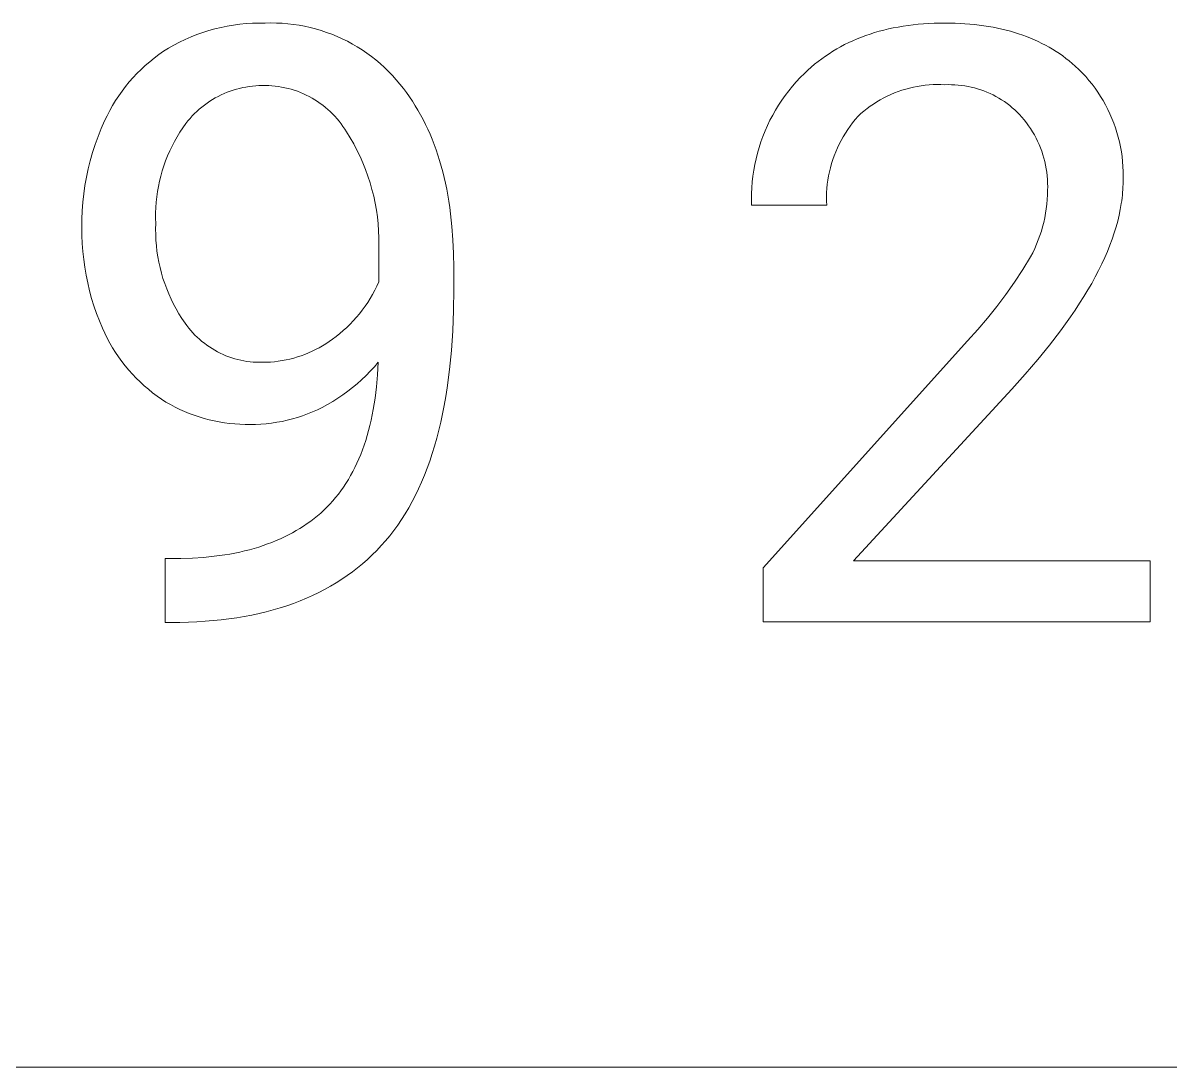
# Model space of a CAD drawing. Header units: millimetres. Extents: x -1421 to 3505, y -683 to 2759.
# Drawn here: x 2727.2 to 2817.8, y -407.4 to -325 of the extents above; entities that cross this region are included whole.
import ezdxf

# ---------------------------------------------------------------- set-up
doc = ezdxf.new("R2010")
doc.units = ezdxf.units.MM
doc.header["$MEASUREMENT"] = 0
doc.layers.add('Domyślny', color=7, linetype='Continuous', true_color=0x000000)

msp = doc.modelspace()

# ---------------------------------------------------------------- linework, layer by layer
at = {"layer": 'Domyślny', "color": 18, "lineweight": 15, "true_color": 0x000000}
for p, q in [((2744.364, -325.07), (2744.861, -325.021)), ((2744.861, -325.021), (2745.358, -324.99)), ((2745.358, -324.99), (2745.857, -324.975)), ((2745.857, -324.975), (2746.356, -324.978)), ((2746.356, -324.978), (2746.805, -324.968)), ((2746.805, -324.968), (2747.253, -324.974)), ((2747.253, -324.974), (2747.702, -324.995)), ((2747.702, -324.995), (2748.149, -325.031)), ((2748.149, -325.031), (2748.594, -325.083)), ((2798.322, -325.04), (2798.738, -325.013)), ((2798.738, -325.013), (2799.159, -324.994)), ((2799.159, -324.994), (2799.586, -324.982)), ((2799.586, -324.982), (2800.018, -324.978)), ((2800.018, -324.978), (2800.82, -324.991)), ((2800.82, -324.991), (2801.212, -325.008)), ((2801.212, -325.008), (2801.6, -325.031)), ((2801.6, -325.031), (2801.982, -325.061)), ((2740.513, -326.072), (2740.977, -325.889)), ((2740.977, -325.889), (2741.447, -325.722)), ((2741.447, -325.722), (2741.923, -325.571)), ((2741.923, -325.571), (2742.404, -325.437)), ((2742.404, -325.437), (2742.889, -325.32)), ((2742.889, -325.32), (2743.377, -325.22)), ((2743.377, -325.22), (2743.869, -325.136)), ((2743.869, -325.136), (2744.364, -325.07)), ((2748.594, -325.083), (2749.038, -325.15)), ((2749.038, -325.15), (2749.479, -325.232)), ((2749.479, -325.232), (2749.917, -325.33)), ((2749.917, -325.33), (2750.351, -325.442)), ((2750.351, -325.442), (2750.782, -325.569)), ((2750.782, -325.569), (2751.207, -325.711)), ((2751.207, -325.711), (2751.628, -325.867)), ((2751.628, -325.867), (2752.043, -326.038)), ((2793.767, -325.966), (2794.116, -325.846)), ((2794.116, -325.846), (2794.471, -325.734)), ((2794.471, -325.734), (2794.831, -325.63)), ((2794.831, -325.63), (2795.197, -325.533)), ((2795.197, -325.533), (2795.568, -325.445)), ((2795.568, -325.445), (2795.945, -325.364)), ((2795.945, -325.364), (2796.327, -325.29)), ((2796.327, -325.29), (2796.715, -325.225)), ((2796.715, -325.225), (2797.108, -325.167)), ((2797.108, -325.167), (2797.507, -325.117)), ((2797.507, -325.117), (2797.912, -325.074)), ((2797.912, -325.074), (2798.322, -325.04)), ((2801.982, -325.061), (2802.359, -325.097)), ((2802.359, -325.097), (2802.731, -325.141)), ((2802.731, -325.141), (2803.097, -325.19)), ((2803.097, -325.19), (2803.458, -325.247)), ((2803.458, -325.247), (2803.814, -325.31)), ((2803.814, -325.31), (2804.164, -325.379)), ((2804.164, -325.379), (2804.509, -325.456)), ((2804.509, -325.456), (2804.849, -325.538)), ((2804.849, -325.538), (2805.184, -325.628)), ((2805.184, -325.628), (2805.513, -325.724)), ((2805.513, -325.724), (2805.837, -325.827)), ((2805.837, -325.827), (2806.156, -325.936)), ((2806.156, -325.936), (2806.469, -326.052)), ((2738.729, -326.963), (2739.163, -326.717)), ((2739.163, -326.717), (2739.606, -326.487)), ((2739.606, -326.487), (2740.056, -326.272)), ((2740.056, -326.272), (2740.513, -326.072)), ((2752.043, -326.038), (2752.452, -326.223)), ((2752.452, -326.223), (2752.854, -326.421)), ((2752.854, -326.421), (2753.249, -326.634)), ((2753.249, -326.634), (2753.637, -326.86)), ((2791.788, -326.849), (2792.104, -326.683)), ((2792.104, -326.683), (2792.425, -326.524)), ((2792.425, -326.524), (2792.752, -326.373)), ((2792.752, -326.373), (2793.085, -326.23)), ((2793.085, -326.23), (2793.423, -326.094)), ((2793.423, -326.094), (2793.767, -325.966)), ((2806.469, -326.052), (2806.778, -326.175)), ((2806.778, -326.175), (2807.081, -326.304)), ((2807.081, -326.304), (2807.378, -326.44)), ((2807.378, -326.44), (2807.671, -326.583)), ((2807.671, -326.583), (2807.958, -326.732)), ((2807.958, -326.732), (2808.239, -326.888)), ((2737.25, -328.028), (2737.606, -327.742)), ((2737.606, -327.742), (2737.971, -327.47)), ((2737.971, -327.47), (2738.346, -327.21)), ((2738.346, -327.21), (2738.729, -326.963)), ((2753.637, -326.86), (2754.016, -327.099)), ((2754.016, -327.099), (2754.388, -327.351)), ((2754.388, -327.351), (2754.75, -327.615)), ((2754.75, -327.615), (2755.103, -327.892)), ((2790.29, -327.8), (2790.579, -327.595)), ((2790.579, -327.595), (2790.873, -327.397)), ((2790.873, -327.397), (2791.172, -327.206)), ((2791.172, -327.206), (2791.477, -327.024)), ((2791.477, -327.024), (2791.788, -326.849)), ((2808.239, -326.888), (2808.516, -327.051)), ((2808.516, -327.051), (2808.787, -327.22)), ((2808.787, -327.22), (2809.053, -327.395)), ((2809.053, -327.395), (2809.313, -327.578)), ((2809.313, -327.578), (2809.569, -327.767)), ((2736.247, -328.956), (2736.57, -328.635)), ((2736.57, -328.635), (2736.905, -328.325)), ((2736.905, -328.325), (2737.25, -328.028)), ((2755.103, -327.892), (2755.446, -328.181)), ((2755.446, -328.181), (2755.779, -328.481)), ((2755.779, -328.481), (2756.102, -328.793)), ((2789.191, -328.702), (2789.458, -328.465)), ((2789.458, -328.465), (2789.73, -328.236)), ((2789.73, -328.236), (2790.007, -328.014)), ((2790.007, -328.014), (2790.29, -327.8)), ((2809.569, -327.767), (2809.819, -327.962)), ((2809.819, -327.962), (2810.064, -328.165)), ((2810.064, -328.165), (2810.303, -328.374)), ((2810.303, -328.374), (2810.587, -328.643)), ((2810.587, -328.643), (2810.862, -328.921)), ((2735.634, -329.63), (2735.934, -329.288)), ((2735.934, -329.288), (2736.247, -328.956)), ((2756.102, -328.793), (2756.414, -329.116)), ((2756.414, -329.116), (2756.715, -329.449)), ((2756.715, -329.449), (2757.004, -329.792)), ((2788.289, -329.613), (2788.604, -329.275)), ((2788.604, -329.275), (2788.93, -328.948)), ((2788.93, -328.948), (2789.191, -328.702)), ((2810.862, -328.921), (2811.127, -329.209)), ((2811.127, -329.209), (2811.383, -329.505)), ((2811.383, -329.505), (2811.629, -329.81)), ((2734.806, -330.718), (2735.069, -330.346)), ((2735.069, -330.346), (2735.345, -329.983)), ((2735.345, -329.983), (2735.634, -329.63)), ((2743.362, -330.448), (2743.124, -330.546)), ((2743.603, -330.357), (2743.362, -330.448)), ((2743.848, -330.274), (2743.603, -330.357)), ((2744.095, -330.2), (2743.848, -330.274)), ((2744.344, -330.134), (2744.095, -330.2)), ((2744.595, -330.077), (2744.344, -330.134)), ((2744.848, -330.028), (2744.595, -330.077)), ((2745.103, -329.988), (2744.848, -330.028)), ((2745.359, -329.956), (2745.103, -329.988)), ((2745.616, -329.933), (2745.359, -329.956)), ((2745.873, -329.918), (2745.616, -329.933)), ((2746.131, -329.912), (2745.873, -329.918)), ((2746.389, -329.915), (2746.131, -329.912)), ((2746.646, -329.921), (2746.389, -329.915)), ((2746.902, -329.936), (2746.646, -329.921)), ((2747.158, -329.959), (2746.902, -329.936)), ((2747.413, -329.991), (2747.158, -329.959)), ((2747.666, -330.032), (2747.413, -329.991)), ((2747.918, -330.082), (2747.666, -330.032)), ((2748.168, -330.14), (2747.918, -330.082)), ((2748.416, -330.206), (2748.168, -330.14)), ((2748.662, -330.281), (2748.416, -330.206)), ((2748.905, -330.365), (2748.662, -330.281)), ((2749.144, -330.457), (2748.905, -330.365)), ((2749.381, -330.556), (2749.144, -330.457)), ((2757.004, -329.792), (2757.281, -330.145)), ((2757.281, -330.145), (2757.526, -330.473)), ((2787.414, -330.689), (2787.694, -330.32)), ((2787.694, -330.32), (2787.985, -329.962)), ((2787.985, -329.962), (2788.289, -329.613)), ((2796.331, -330.384), (2796.039, -330.496)), ((2796.627, -330.283), (2796.331, -330.384)), ((2796.926, -330.191), (2796.627, -330.283)), ((2797.228, -330.109), (2796.926, -330.191)), ((2797.532, -330.038), (2797.228, -330.109)), ((2797.839, -329.978), (2797.532, -330.038)), ((2798.147, -329.928), (2797.839, -329.978)), ((2798.457, -329.888), (2798.147, -329.928)), ((2798.769, -329.859), (2798.457, -329.888)), ((2799.081, -329.841), (2798.769, -329.859)), ((2799.393, -329.833), (2799.081, -329.841)), ((2799.706, -329.836), (2799.393, -329.833)), ((2800.018, -329.85), (2799.706, -329.836)), ((2800.28, -329.842), (2800.018, -329.85)), ((2800.541, -329.843), (2800.28, -329.842)), ((2800.802, -329.853), (2800.541, -329.843)), ((2801.063, -329.872), (2800.802, -329.853)), ((2801.323, -329.899), (2801.063, -329.872)), ((2801.582, -329.936), (2801.323, -329.899)), ((2801.839, -329.981), (2801.582, -329.936)), ((2802.095, -330.035), (2801.839, -329.981)), ((2802.348, -330.098), (2802.095, -330.035)), ((2802.6, -330.169), (2802.348, -330.098)), ((2802.849, -330.249), (2802.6, -330.169)), ((2803.095, -330.338), (2802.849, -330.249)), ((2803.338, -330.435), (2803.095, -330.338)), ((2803.577, -330.539), (2803.338, -330.435)), ((2811.629, -329.81), (2811.864, -330.122)), ((2811.864, -330.122), (2812.088, -330.443)), ((2812.088, -330.443), (2812.302, -330.771)), ((2734.32, -331.489), (2734.556, -331.099)), ((2734.556, -331.099), (2734.806, -330.718)), ((2741.776, -331.302), (2741.568, -331.453)), ((2741.99, -331.157), (2741.776, -331.302)), ((2742.208, -331.02), (2741.99, -331.157)), ((2742.431, -330.89), (2742.208, -331.02)), ((2742.658, -330.768), (2742.431, -330.89)), ((2742.889, -330.653), (2742.658, -330.768)), ((2743.124, -330.546), (2742.889, -330.653)), ((2749.614, -330.664), (2749.381, -330.556)), ((2749.843, -330.78), (2749.614, -330.664)), ((2750.068, -330.904), (2749.843, -330.78)), ((2750.289, -331.035), (2750.068, -330.904)), ((2750.505, -331.174), (2750.289, -331.035)), ((2750.716, -331.32), (2750.505, -331.174)), ((2750.922, -331.473), (2750.716, -331.32)), ((2757.526, -330.473), (2757.763, -330.809)), ((2757.763, -330.809), (2757.992, -331.151)), ((2757.992, -331.151), (2758.214, -331.501)), ((2786.893, -331.452), (2787.147, -331.066)), ((2787.147, -331.066), (2787.414, -330.689)), ((2794.383, -331.37), (2794.126, -331.547)), ((2794.646, -331.201), (2794.383, -331.37)), ((2794.915, -331.041), (2794.646, -331.201)), ((2795.189, -330.891), (2794.915, -331.041)), ((2795.468, -330.749), (2795.189, -330.891)), ((2795.751, -330.618), (2795.468, -330.749)), ((2796.039, -330.496), (2795.751, -330.618)), ((2803.813, -330.653), (2803.577, -330.539)), ((2804.044, -330.774), (2803.813, -330.653)), ((2804.272, -330.902), (2804.044, -330.774)), ((2804.495, -331.039), (2804.272, -330.902)), ((2804.713, -331.183), (2804.495, -331.039)), ((2804.926, -331.334), (2804.713, -331.183)), ((2805.134, -331.493), (2804.926, -331.334)), ((2812.302, -330.771), (2812.504, -331.105)), ((2812.504, -331.105), (2812.696, -331.447)), ((2733.888, -332.292), (2734.097, -331.887)), ((2734.097, -331.887), (2734.32, -331.489)), ((2740.788, -332.128), (2740.608, -332.312)), ((2740.975, -331.949), (2740.788, -332.128)), ((2741.167, -331.777), (2740.975, -331.949)), ((2741.365, -331.612), (2741.167, -331.777)), ((2741.568, -331.453), (2741.365, -331.612)), ((2751.123, -331.633), (2750.922, -331.473)), ((2751.318, -331.8), (2751.123, -331.633)), ((2751.507, -331.974), (2751.318, -331.8)), ((2751.69, -332.154), (2751.507, -331.974)), ((2751.867, -332.34), (2751.69, -332.154)), ((2758.214, -331.501), (2758.428, -331.859)), ((2758.428, -331.859), (2758.634, -332.223)), ((2758.634, -332.223), (2758.832, -332.595)), ((2786.211, -332.658), (2786.425, -332.249)), ((2786.425, -332.249), (2786.653, -331.846)), ((2786.653, -331.846), (2786.893, -331.452)), ((2793.393, -332.132), (2793.162, -332.343)), ((2793.63, -331.929), (2793.393, -332.132)), ((2793.875, -331.734), (2793.63, -331.929)), ((2794.126, -331.547), (2793.875, -331.734)), ((2805.336, -331.659), (2805.134, -331.493)), ((2805.532, -331.831), (2805.336, -331.659)), ((2805.723, -332.01), (2805.532, -331.831)), ((2805.907, -332.195), (2805.723, -332.01)), ((2806.097, -332.407), (2805.907, -332.195)), ((2812.696, -331.447), (2812.875, -331.795)), ((2812.875, -331.795), (2813.043, -332.148)), ((2813.043, -332.148), (2813.199, -332.507)), ((2733.423, -333.316), (2733.693, -332.704)), ((2733.693, -332.704), (2733.888, -332.292)), ((2740.107, -332.901), (2739.864, -333.245)), ((2740.267, -332.699), (2740.107, -332.901)), ((2740.435, -332.503), (2740.267, -332.699)), ((2740.608, -332.312), (2740.435, -332.503)), ((2752.038, -332.532), (2751.867, -332.34)), ((2752.202, -332.73), (2752.038, -332.532)), ((2752.358, -332.933), (2752.202, -332.73)), ((2752.508, -333.141), (2752.358, -332.933)), ((2752.651, -333.355), (2752.508, -333.141)), ((2758.832, -332.595), (2759.022, -332.975)), ((2759.022, -332.975), (2759.204, -333.361)), ((2785.825, -333.498), (2786.011, -333.075)), ((2786.011, -333.075), (2786.211, -332.658)), ((2792.533, -333.116), (2792.342, -333.388)), ((2792.734, -332.851), (2792.533, -333.116)), ((2792.944, -332.593), (2792.734, -332.851)), ((2793.162, -332.343), (2792.944, -332.593)), ((2806.28, -332.626), (2806.097, -332.407)), ((2806.455, -332.85), (2806.28, -332.626)), ((2806.623, -333.081), (2806.455, -332.85)), ((2806.782, -333.317), (2806.623, -333.081)), ((2813.199, -332.507), (2813.343, -332.871)), ((2813.343, -332.871), (2813.474, -333.239)), ((2732.948, -334.565), (2733.175, -333.936)), ((2733.175, -333.936), (2733.423, -333.316)), ((2739.415, -333.956), (2739.209, -334.323)), ((2739.634, -333.597), (2739.415, -333.956)), ((2739.864, -333.245), (2739.634, -333.597)), ((2752.786, -333.573), (2752.651, -333.355)), ((2753.078, -334.044), (2752.786, -333.573)), ((2753.353, -334.525), (2753.078, -334.044)), ((2759.204, -333.361), (2759.379, -333.755)), ((2759.379, -333.755), (2759.545, -334.156)), ((2785.496, -334.362), (2785.653, -333.927)), ((2785.653, -333.927), (2785.825, -333.498)), ((2791.988, -333.95), (2791.825, -334.239)), ((2792.16, -333.666), (2791.988, -333.95)), ((2792.342, -333.388), (2792.16, -333.666)), ((2806.934, -333.558), (2806.782, -333.317)), ((2807.077, -333.804), (2806.934, -333.558)), ((2807.211, -334.056), (2807.077, -333.804)), ((2807.337, -334.311), (2807.211, -334.056)), ((2813.474, -333.239), (2813.593, -333.612)), ((2813.593, -333.612), (2813.699, -333.989)), ((2813.699, -333.989), (2813.793, -334.369)), ((2732.743, -335.201), (2732.948, -334.565)), ((2739.015, -334.697), (2738.835, -335.077)), ((2739.209, -334.323), (2739.015, -334.697)), ((2753.612, -335.015), (2753.353, -334.525)), ((2759.545, -334.156), (2759.704, -334.565)), ((2759.704, -334.565), (2759.855, -334.98)), ((2759.855, -334.98), (2759.999, -335.403)), ((2785.226, -335.246), (2785.354, -334.801)), ((2785.354, -334.801), (2785.496, -334.362)), ((2791.531, -334.835), (2791.399, -335.14)), ((2791.673, -334.535), (2791.531, -334.835)), ((2791.825, -334.239), (2791.673, -334.535)), ((2807.454, -334.571), (2807.337, -334.311)), ((2807.562, -334.835), (2807.454, -334.571)), ((2807.66, -335.102), (2807.562, -334.835)), ((2813.793, -334.369), (2813.874, -334.752)), ((2813.874, -334.752), (2813.942, -335.137)), ((2732.398, -336.493), (2732.559, -335.844)), ((2732.559, -335.844), (2732.743, -335.201)), ((2738.512, -335.854), (2738.37, -336.25)), ((2738.667, -335.462), (2738.512, -335.854)), ((2738.835, -335.077), (2738.667, -335.462)), ((2753.853, -335.514), (2753.612, -335.015)), ((2754.077, -336.021), (2753.853, -335.514)), ((2759.999, -335.403), (2760.134, -335.834)), ((2760.134, -335.834), (2760.262, -336.272)), ((2785.016, -336.146), (2785.114, -335.694)), ((2785.114, -335.694), (2785.226, -335.246)), ((2791.167, -335.763), (2791.067, -336.079)), ((2791.277, -335.449), (2791.167, -335.763)), ((2791.399, -335.14), (2791.277, -335.449)), ((2807.75, -335.372), (2807.66, -335.102)), ((2807.83, -335.645), (2807.75, -335.372)), ((2807.901, -335.921), (2807.83, -335.645)), ((2813.942, -335.137), (2813.997, -335.524)), ((2813.997, -335.524), (2814.039, -335.913)), ((2732.26, -337.147), (2732.398, -336.493)), ((2738.242, -336.651), (2738.128, -337.056)), ((2738.37, -336.25), (2738.242, -336.651)), ((2754.284, -336.535), (2754.077, -336.021)), ((2754.473, -337.056), (2754.284, -336.535)), ((2760.262, -336.272), (2760.382, -336.717)), ((2760.382, -336.717), (2760.494, -337.169)), ((2784.867, -337.058), (2784.934, -336.6)), ((2784.934, -336.6), (2785.016, -336.146)), ((2790.901, -336.723), (2790.834, -337.048)), ((2790.978, -336.4), (2790.901, -336.723)), ((2791.067, -336.079), (2790.978, -336.4)), ((2807.962, -336.2), (2807.901, -335.921)), ((2808.014, -336.48), (2807.962, -336.2)), ((2808.056, -336.761), (2808.014, -336.48)), ((2808.089, -337.044), (2808.056, -336.761)), ((2814.039, -335.913), (2814.068, -336.304)), ((2814.068, -336.304), (2814.084, -336.695)), ((2814.084, -336.695), (2814.086, -337.086)), ((2732.143, -337.805), (2732.26, -337.147)), ((2738.027, -337.464), (2737.94, -337.876)), ((2738.128, -337.056), (2738.027, -337.464)), ((2754.644, -337.583), (2754.473, -337.056)), ((2754.797, -338.115), (2754.644, -337.583)), ((2760.494, -337.169), (2760.598, -337.628)), ((2760.598, -337.628), (2760.695, -338.095)), ((2784.779, -337.978), (2784.815, -337.517)), ((2784.815, -337.517), (2784.867, -337.058)), ((2790.735, -337.705), (2790.702, -338.036)), ((2790.779, -337.376), (2790.735, -337.705)), ((2790.834, -337.048), (2790.779, -337.376)), ((2808.112, -337.328), (2808.089, -337.044)), ((2808.125, -337.613), (2808.112, -337.328)), ((2808.128, -337.898), (2808.125, -337.613)), ((2814.074, -337.692), (2814.067, -337.909)), ((2814.076, -337.477), (2814.074, -337.692)), ((2814.086, -337.086), (2814.076, -337.477)), ((2731.979, -339.132), (2732.05, -338.467)), ((2732.05, -338.467), (2732.143, -337.805)), ((2737.868, -338.29), (2737.809, -338.707)), ((2737.94, -337.876), (2737.868, -338.29)), ((2754.931, -338.653), (2754.797, -338.115)), ((2760.695, -338.095), (2760.784, -338.57)), ((2760.784, -338.57), (2760.865, -339.051)), ((2784.753, -338.901), (2784.758, -338.439)), ((2784.758, -338.439), (2784.779, -337.978)), ((2790.681, -338.367), (2790.671, -338.699)), ((2790.702, -338.036), (2790.681, -338.367)), ((2808.096, -338.912), (2808.115, -338.547)), ((2808.115, -338.547), (2808.121, -338.182)), ((2808.121, -338.182), (2808.128, -337.898)), ((2814.022, -338.566), (2813.999, -338.788)), ((2814.041, -338.346), (2814.022, -338.566)), ((2814.056, -338.127), (2814.041, -338.346)), ((2814.067, -337.909), (2814.056, -338.127)), ((2731.932, -339.798), (2731.979, -339.132)), ((2737.764, -339.125), (2737.734, -339.545)), ((2737.809, -338.707), (2737.764, -339.125)), ((2755.047, -339.195), (2754.931, -338.653)), ((2755.144, -339.74), (2755.047, -339.195)), ((2760.865, -339.051), (2760.938, -339.54)), ((2784.764, -339.363), (2784.753, -338.901)), ((2790.685, -339.363), (2784.764, -339.363)), ((2790.671, -338.699), (2790.672, -339.031)), ((2790.672, -339.031), (2790.685, -339.363)), ((2808.021, -339.638), (2808.065, -339.275)), ((2808.065, -339.275), (2808.096, -338.912)), ((2813.939, -339.236), (2813.862, -339.688)), ((2813.971, -339.011), (2813.939, -339.236)), ((2813.999, -338.788), (2813.971, -339.011)), ((2731.907, -340.467), (2731.932, -339.798)), ((2737.718, -339.966), (2737.716, -340.386)), ((2737.716, -340.386), (2737.728, -340.807)), ((2737.734, -339.545), (2737.718, -339.966)), ((2755.222, -340.289), (2755.144, -339.74)), ((2755.281, -340.84), (2755.222, -340.289)), ((2760.938, -339.54), (2761.003, -340.036)), ((2761.003, -340.036), (2761.111, -341.05)), ((2807.821, -340.714), (2807.899, -340.357)), ((2807.899, -340.357), (2807.966, -339.999)), ((2807.966, -339.999), (2808.021, -339.638)), ((2813.768, -340.146), (2813.656, -340.61)), ((2813.862, -339.688), (2813.768, -340.146)), ((2731.905, -341.135), (2731.907, -340.467)), ((2731.908, -341.763), (2731.905, -341.135)), ((2737.728, -340.807), (2737.718, -341.246)), ((2737.718, -341.246), (2737.723, -341.684)), ((2755.322, -341.393), (2755.281, -340.84)), ((2761.111, -341.05), (2761.188, -342.094)), ((2807.628, -341.418), (2807.73, -341.067)), ((2807.73, -341.067), (2807.821, -340.714)), ((2813.528, -341.078), (2813.382, -341.552)), ((2813.656, -340.61), (2813.528, -341.078)), ((2731.932, -342.391), (2731.908, -341.763)), ((2737.723, -341.684), (2737.743, -342.123)), ((2737.743, -342.123), (2737.778, -342.56)), ((2755.343, -341.946), (2755.322, -341.393)), ((2755.345, -342.5), (2755.343, -341.946)), ((2761.188, -342.094), (2761.235, -343.166)), ((2807.252, -342.446), (2807.389, -342.107)), ((2807.389, -342.107), (2807.514, -341.764)), ((2807.514, -341.764), (2807.628, -341.418)), ((2813.22, -342.031), (2813.04, -342.515)), ((2813.382, -341.552), (2813.22, -342.031)), ((2731.976, -343.017), (2731.932, -342.391)), ((2732.041, -343.642), (2731.976, -343.017)), ((2737.778, -342.56), (2737.828, -342.996)), ((2737.828, -342.996), (2737.893, -343.43)), ((2755.329, -343.054), (2755.345, -342.5)), ((2755.329, -345.416), (2755.329, -343.054)), ((2806.776, -343.431), (2806.946, -343.108)), ((2806.946, -343.108), (2807.104, -342.779)), ((2807.104, -342.779), (2807.252, -342.446)), ((2812.843, -343.004), (2812.629, -343.499)), ((2813.04, -342.515), (2812.843, -343.004)), ((2732.126, -344.264), (2732.041, -343.642)), ((2737.893, -343.43), (2737.973, -343.862)), ((2737.973, -343.862), (2738.068, -344.29)), ((2761.235, -343.166), (2761.25, -344.268)), ((2806.156, -344.442), (2806.776, -343.431)), ((2812.398, -343.999), (2812.149, -344.504)), ((2812.629, -343.499), (2812.398, -343.999)), ((2732.232, -344.883), (2732.126, -344.264)), ((2732.358, -345.499), (2732.232, -344.883)), ((2738.068, -344.29), (2738.177, -344.715)), ((2738.177, -344.715), (2738.301, -345.136)), ((2761.25, -344.268), (2761.25, -345.99)), ((2805.505, -345.432), (2806.156, -344.442)), ((2812.149, -344.504), (2811.884, -345.014)), ((2732.504, -346.109), (2732.358, -345.499)), ((2738.301, -345.136), (2738.439, -345.552)), ((2738.439, -345.552), (2738.592, -345.964)), ((2755.012, -346.081), (2755.176, -345.751)), ((2755.176, -345.751), (2755.329, -345.416)), ((2804.823, -346.402), (2805.505, -345.432)), ((2811.601, -345.53), (2811.301, -346.05)), ((2811.884, -345.014), (2811.601, -345.53)), ((2732.67, -346.715), (2732.504, -346.109)), ((2732.855, -347.315), (2732.67, -346.715)), ((2738.592, -345.964), (2738.758, -346.37)), ((2738.758, -346.37), (2738.939, -346.77)), ((2754.456, -347.035), (2754.652, -346.723)), ((2754.652, -346.723), (2754.837, -346.405)), ((2754.837, -346.405), (2755.012, -346.081)), ((2761.25, -345.99), (2761.229, -347.662)), ((2804.111, -347.351), (2804.823, -346.402)), ((2810.984, -346.576), (2810.65, -347.107)), ((2811.301, -346.05), (2810.984, -346.576)), ((2733.061, -347.909), (2732.855, -347.315)), ((2738.939, -346.77), (2739.133, -347.163)), ((2739.133, -347.163), (2739.34, -347.55)), ((2739.34, -347.55), (2739.561, -347.929)), ((2753.806, -347.927), (2754.032, -347.637)), ((2754.032, -347.637), (2754.249, -347.339)), ((2754.249, -347.339), (2754.456, -347.035)), ((2761.229, -347.662), (2761.166, -349.277)), ((2803.371, -348.277), (2804.111, -347.351)), ((2810.299, -347.643), (2809.93, -348.185)), ((2810.65, -347.107), (2810.299, -347.643)), ((2733.285, -348.495), (2733.061, -347.909)), ((2733.529, -349.074), (2733.285, -348.495)), ((2739.561, -347.929), (2739.795, -348.301)), ((2739.795, -348.301), (2740.041, -348.664)), ((2753.07, -348.75), (2753.324, -348.484)), ((2753.324, -348.484), (2753.57, -348.21)), ((2753.57, -348.21), (2753.806, -347.927)), ((2802.602, -349.18), (2803.371, -348.277)), ((2809.93, -348.185), (2809.142, -349.283)), ((2733.71, -349.469), (2733.529, -349.074)), ((2733.903, -349.859), (2733.71, -349.469)), ((2740.041, -348.664), (2740.185, -348.864)), ((2740.185, -348.864), (2740.336, -349.059)), ((2740.336, -349.059), (2740.493, -349.249)), ((2740.493, -349.249), (2740.657, -349.433)), ((2740.657, -349.433), (2740.827, -349.611)), ((2752.254, -349.494), (2752.534, -349.255)), ((2752.534, -349.255), (2752.806, -349.007)), ((2752.806, -349.007), (2753.07, -348.75)), ((2761.166, -349.277), (2761.061, -350.835)), ((2801.806, -350.058), (2802.602, -349.18)), ((2809.142, -349.283), (2808.284, -350.401)), ((2734.109, -350.241), (2733.903, -349.859)), ((2734.328, -350.617), (2734.109, -350.241)), ((2740.827, -349.611), (2741.002, -349.784)), ((2741.002, -349.784), (2741.184, -349.951)), ((2741.184, -349.951), (2741.371, -350.111)), ((2741.371, -350.111), (2741.564, -350.265)), ((2741.564, -350.265), (2741.762, -350.412)), ((2750.895, -350.46), (2751.16, -350.297)), ((2751.16, -350.297), (2751.418, -350.124)), ((2751.418, -350.124), (2751.671, -349.943)), ((2751.671, -349.943), (2751.966, -349.724)), ((2751.966, -349.724), (2752.254, -349.494)), ((2785.666, -368.003), (2801.806, -350.058)), ((2734.559, -350.985), (2734.328, -350.617)), ((2734.802, -351.345), (2734.559, -350.985)), ((2741.762, -350.412), (2741.964, -350.552)), ((2741.964, -350.552), (2742.171, -350.685)), ((2742.171, -350.685), (2742.383, -350.812)), ((2742.383, -350.812), (2742.599, -350.93)), ((2742.599, -350.93), (2742.819, -351.042)), ((2742.819, -351.042), (2743.042, -351.146)), ((2743.042, -351.146), (2743.269, -351.242)), ((2743.269, -351.242), (2743.499, -351.33)), ((2748.914, -351.345), (2749.209, -351.247)), ((2749.209, -351.247), (2749.5, -351.14)), ((2749.5, -351.14), (2749.788, -351.023)), ((2749.788, -351.023), (2750.072, -350.896)), ((2750.072, -350.896), (2750.351, -350.76)), ((2750.351, -350.76), (2750.626, -350.615)), ((2750.626, -350.615), (2750.895, -350.46)), ((2761.061, -350.835), (2760.915, -352.335)), ((2808.284, -350.401), (2807.358, -351.54)), ((2735.057, -351.697), (2734.802, -351.345)), ((2735.324, -352.04), (2735.057, -351.697)), ((2735.602, -352.375), (2735.324, -352.04)), ((2743.499, -351.33), (2743.732, -351.41)), ((2743.732, -351.41), (2743.968, -351.483)), ((2743.968, -351.483), (2744.206, -351.547)), ((2744.206, -351.547), (2744.446, -351.603)), ((2744.446, -351.603), (2744.688, -351.651)), ((2744.688, -351.651), (2744.931, -351.691)), ((2744.931, -351.691), (2745.175, -351.722)), ((2745.175, -351.722), (2745.421, -351.745)), ((2745.421, -351.745), (2745.667, -351.76)), ((2745.667, -351.76), (2745.913, -351.766)), ((2745.913, -351.766), (2746.159, -351.764)), ((2746.159, -351.764), (2746.47, -351.759)), ((2746.47, -351.759), (2746.78, -351.743)), ((2746.78, -351.743), (2747.09, -351.717)), ((2747.09, -351.717), (2747.399, -351.681)), ((2747.399, -351.681), (2747.706, -351.634)), ((2747.706, -351.634), (2748.011, -351.577)), ((2748.011, -351.577), (2748.315, -351.51)), ((2748.315, -351.51), (2748.615, -351.432)), ((2748.615, -351.432), (2748.914, -351.345)), ((2754.984, -352.124), (2754.66, -352.474)), ((2755.296, -351.764), (2754.984, -352.124)), ((2755.238, -352.744), (2755.296, -351.764)), ((2807.358, -351.54), (2806.364, -352.7)), ((2735.89, -352.7), (2735.602, -352.375)), ((2736.189, -353.015), (2735.89, -352.7)), ((2736.499, -353.32), (2736.189, -353.015)), ((2754.325, -352.813), (2753.979, -353.141)), ((2754.66, -352.474), (2754.325, -352.813)), ((2755.153, -353.691), (2755.238, -352.744)), ((2760.915, -352.335), (2760.726, -353.778)), ((2806.364, -352.7), (2805.3, -353.88)), ((2736.818, -353.615), (2736.499, -353.32)), ((2737.147, -353.899), (2736.818, -353.615)), ((2737.485, -354.172), (2737.147, -353.899)), ((2753.257, -353.762), (2752.88, -354.054)), ((2753.623, -353.457), (2753.257, -353.762)), ((2753.979, -353.141), (2753.623, -353.457)), ((2755.099, -354.152), (2755.153, -353.691)), ((2760.726, -353.778), (2760.616, -354.477)), ((2805.3, -353.88), (2792.801, -367.429)), ((2737.832, -354.434), (2737.485, -354.172)), ((2738.188, -354.684), (2737.832, -354.434)), ((2738.536, -354.901), (2738.188, -354.684)), ((2738.891, -355.106), (2738.536, -354.901)), ((2751.697, -354.855), (2751.286, -355.096)), ((2752.1, -354.601), (2751.697, -354.855)), ((2752.495, -354.334), (2752.1, -354.601)), ((2752.88, -354.054), (2752.495, -354.334)), ((2754.971, -355.049), (2755.039, -354.605)), ((2755.039, -354.605), (2755.099, -354.152)), ((2760.616, -354.477), (2760.495, -355.163)), ((2739.253, -355.3), (2738.891, -355.106)), ((2739.621, -355.482), (2739.253, -355.3)), ((2739.995, -355.651), (2739.621, -355.482)), ((2740.374, -355.808), (2739.995, -355.651)), ((2740.759, -355.952), (2740.374, -355.808)), ((2750.105, -355.681), (2749.716, -355.839)), ((2750.489, -355.509), (2750.105, -355.681)), ((2750.867, -355.324), (2750.489, -355.509)), ((2751.286, -355.096), (2750.867, -355.324)), ((2754.815, -355.913), (2754.896, -355.485)), ((2754.896, -355.485), (2754.971, -355.049)), ((2760.495, -355.163), (2760.364, -355.834)), ((2741.148, -356.083), (2740.759, -355.952)), ((2741.541, -356.202), (2741.148, -356.083)), ((2741.937, -356.307), (2741.541, -356.202)), ((2742.337, -356.399), (2741.937, -356.307)), ((2742.74, -356.478), (2742.337, -356.399)), ((2743.145, -356.544), (2742.74, -356.478)), ((2743.552, -356.596), (2743.145, -356.544)), ((2743.961, -356.634), (2743.552, -356.596)), ((2744.371, -356.659), (2743.961, -356.634)), ((2744.781, -356.671), (2744.371, -356.659)), ((2745.192, -356.669), (2744.781, -356.671)), ((2745.612, -356.664), (2745.192, -356.669)), ((2746.032, -356.646), (2745.612, -356.664)), ((2746.452, -356.613), (2746.032, -356.646)), ((2746.87, -356.566), (2746.452, -356.613)), ((2747.286, -356.504), (2746.87, -356.566)), ((2747.699, -356.428), (2747.286, -356.504)), ((2748.11, -356.338), (2747.699, -356.428)), ((2748.518, -356.234), (2748.11, -356.338)), ((2748.922, -356.116), (2748.518, -356.234)), ((2749.321, -355.985), (2748.922, -356.116)), ((2749.716, -355.839), (2749.321, -355.985)), ((2754.63, -356.743), (2754.726, -356.332)), ((2754.726, -356.332), (2754.815, -355.913)), ((2760.222, -356.491), (2760.07, -357.133)), ((2760.364, -355.834), (2760.222, -356.491)), ((2754.3, -357.927), (2754.417, -357.541)), ((2754.417, -357.541), (2754.527, -357.146)), ((2754.527, -357.146), (2754.63, -356.743)), ((2760.07, -357.133), (2759.907, -357.761)), ((2754.045, -358.674), (2754.176, -358.304)), ((2754.176, -358.304), (2754.3, -357.927)), ((2759.734, -358.375), (2759.55, -358.974)), ((2759.907, -357.761), (2759.734, -358.375)), ((2753.61, -359.732), (2753.762, -359.388)), ((2753.762, -359.388), (2753.907, -359.035)), ((2753.907, -359.035), (2754.045, -358.674)), ((2759.55, -358.974), (2759.356, -359.559)), ((2753.285, -360.395), (2753.451, -360.068)), ((2753.451, -360.068), (2753.61, -359.732)), ((2759.151, -360.13), (2758.935, -360.686)), ((2759.356, -359.559), (2759.151, -360.13)), ((2752.745, -361.328), (2752.932, -361.025)), ((2752.932, -361.025), (2753.112, -360.714)), ((2753.112, -360.714), (2753.285, -360.395)), ((2758.709, -361.228), (2758.473, -361.755)), ((2758.935, -360.686), (2758.709, -361.228)), ((2752.142, -362.184), (2752.35, -361.907)), ((2752.35, -361.907), (2752.551, -361.621)), ((2752.551, -361.621), (2752.745, -361.328)), ((2758.473, -361.755), (2758.226, -362.268)), ((2751.241, -363.208), (2751.476, -362.965)), ((2751.476, -362.965), (2751.705, -362.713)), ((2751.705, -362.713), (2751.927, -362.453)), ((2751.927, -362.453), (2752.142, -362.184)), ((2757.968, -362.767), (2757.7, -363.251)), ((2758.226, -362.268), (2757.968, -362.767)), ((2750.23, -364.1), (2750.493, -363.888)), ((2750.493, -363.888), (2750.749, -363.669)), ((2750.749, -363.669), (2750.998, -363.443)), ((2750.998, -363.443), (2751.241, -363.208)), ((2757.422, -363.721), (2757.132, -364.177)), ((2757.7, -363.251), (2757.422, -363.721)), ((2749.113, -364.88), (2749.402, -364.695)), ((2749.402, -364.695), (2749.685, -364.503)), ((2749.685, -364.503), (2749.961, -364.305)), ((2749.961, -364.305), (2750.23, -364.1)), ((2756.833, -364.618), (2756.522, -365.044)), ((2757.132, -364.177), (2756.833, -364.618)), ((2747.238, -365.844), (2747.567, -365.7)), ((2747.567, -365.7), (2747.89, -365.55)), ((2747.89, -365.55), (2748.206, -365.393)), ((2748.206, -365.393), (2748.515, -365.228)), ((2748.515, -365.228), (2748.817, -365.057)), ((2748.817, -365.057), (2749.113, -364.88)), ((2756.201, -365.456), (2755.87, -365.854)), ((2756.522, -365.044), (2756.201, -365.456)), ((2744.364, -366.745), (2744.747, -366.657)), ((2744.747, -366.657), (2745.123, -366.561)), ((2745.123, -366.561), (2745.492, -366.459)), ((2745.492, -366.459), (2745.855, -366.35)), ((2745.855, -366.35), (2746.211, -366.234)), ((2746.211, -366.234), (2746.56, -366.111)), ((2746.56, -366.111), (2746.902, -365.981)), ((2746.902, -365.981), (2747.238, -365.844)), ((2755.175, -366.615), (2754.812, -366.977)), ((2755.528, -366.24), (2755.175, -366.615)), ((2755.87, -365.854), (2755.528, -366.24)), ((2738.466, -372.301), (2738.466, -367.265)), ((2738.466, -367.265), (2739.713, -367.265)), ((2739.713, -367.265), (2740.619, -367.233)), ((2740.619, -367.233), (2741.498, -367.173)), ((2741.498, -367.173), (2741.928, -367.132)), ((2741.928, -367.132), (2742.351, -367.085)), ((2742.351, -367.085), (2742.767, -367.031)), ((2742.767, -367.031), (2743.176, -366.97)), ((2743.176, -366.97), (2743.579, -366.902)), ((2743.579, -366.902), (2743.975, -366.827)), ((2743.975, -366.827), (2744.364, -366.745)), ((2754.437, -367.327), (2754.053, -367.666)), ((2754.812, -366.977), (2754.437, -367.327)), ((2792.801, -367.429), (2816.224, -367.429)), ((2816.224, -367.429), (2816.224, -372.268)), ((2753.251, -368.307), (2752.834, -368.61)), ((2753.657, -367.992), (2753.251, -368.307)), ((2754.053, -367.666), (2753.657, -367.992)), ((2785.666, -372.268), (2785.666, -368.003)), ((2751.969, -369.18), (2751.52, -369.447)), ((2752.407, -368.901), (2751.969, -369.18)), ((2752.834, -368.61), (2752.407, -368.901)), ((2750.11, -370.176), (2749.618, -370.395)), ((2750.59, -369.945), (2750.11, -370.176)), ((2751.06, -369.702), (2750.59, -369.945)), ((2751.52, -369.447), (2751.06, -369.702)), ((2747.546, -371.154), (2747.001, -371.313)), ((2748.08, -370.982), (2747.546, -371.154)), ((2748.603, -370.798), (2748.08, -370.982)), ((2749.116, -370.603), (2748.603, -370.798)), ((2749.618, -370.395), (2749.116, -370.603)), ((2742.888, -372.098), (2742.258, -372.162)), ((2743.508, -372.021), (2742.888, -372.098)), ((2744.117, -371.933), (2743.508, -372.021)), ((2744.715, -371.833), (2744.117, -371.933)), ((2745.302, -371.721), (2744.715, -371.833)), ((2745.879, -371.597), (2745.302, -371.721)), ((2746.445, -371.461), (2745.879, -371.597)), ((2747.001, -371.313), (2746.445, -371.461)), ((2739.631, -372.301), (2738.466, -372.301)), ((2740.304, -372.284), (2739.631, -372.301)), ((2740.966, -372.255), (2740.304, -372.284)), ((2741.617, -372.215), (2740.966, -372.255)), ((2742.258, -372.162), (2741.617, -372.215)), ((2816.224, -372.268), (2785.666, -372.268)), ((1643.607, -407.413), (3505.11, -407.413))]:
    msp.add_line(p, q, dxfattribs=at)

doc.saveas('drawing.dxf')
